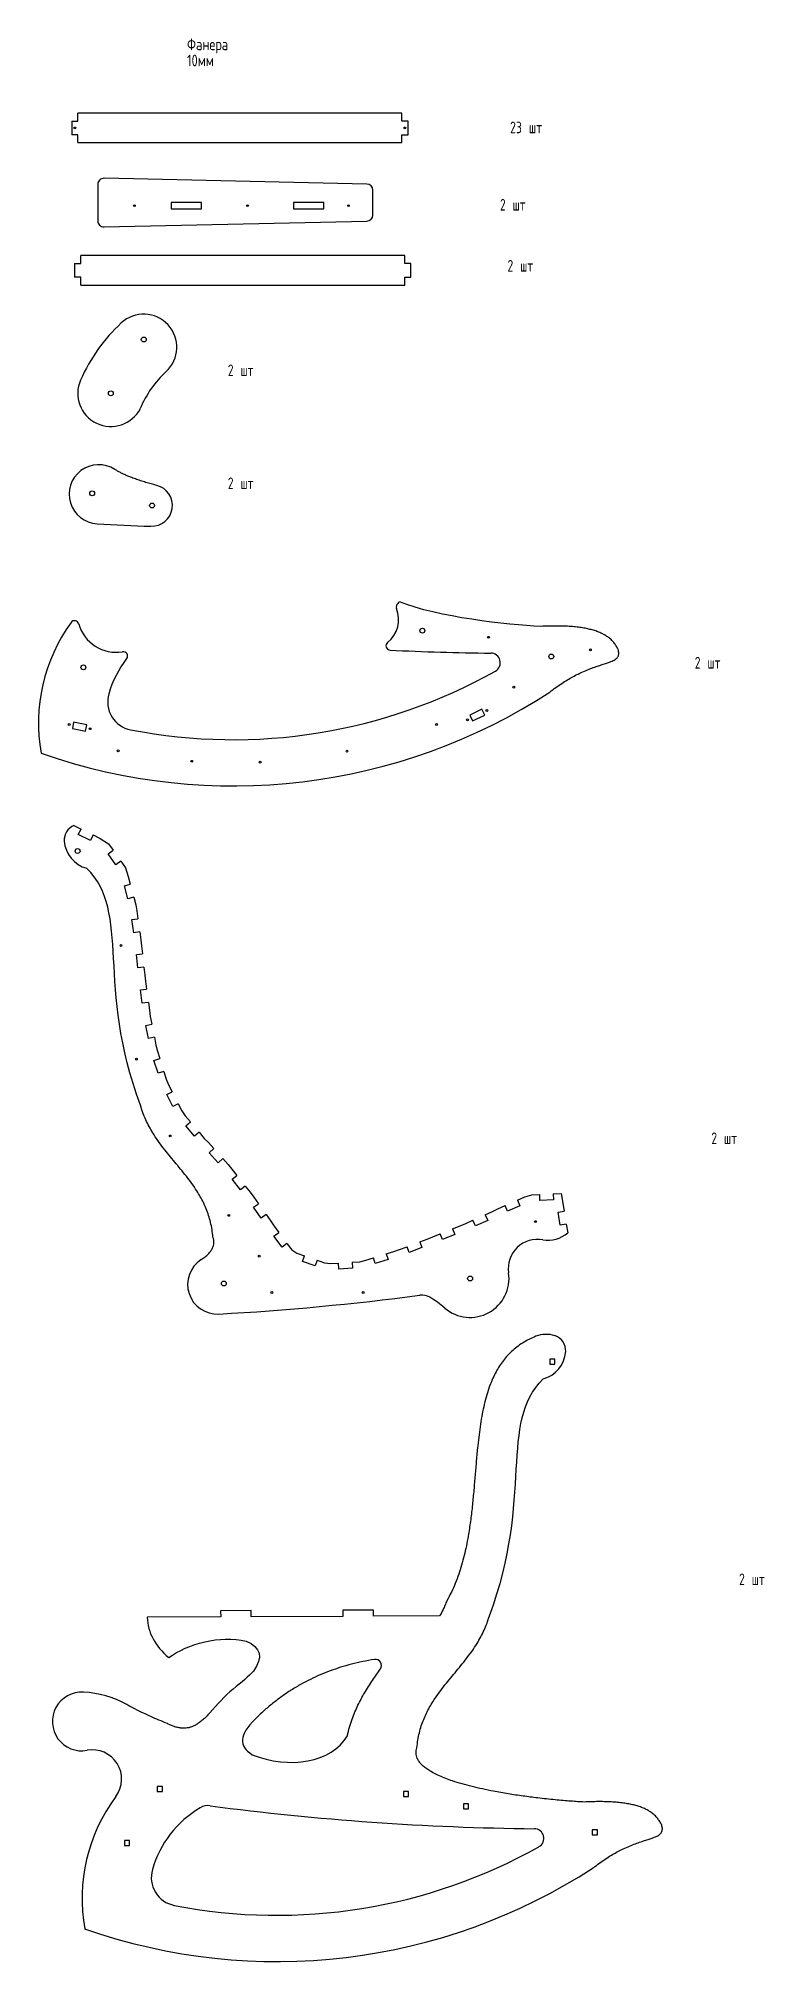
# Model space of a CAD drawing. Header units: millimetres. Extents: x -12 to 1175, y -1636 to 1510.
import ezdxf

# ---------------------------------------------------------------- set-up
doc = ezdxf.new("R2010")
doc.units = ezdxf.units.MM
doc.styles.add('SLDTEXTSTYLE0', font='TXT', dxfattribs={"width": 0.75, "bigfont": 'bigfont'})
doc.styles.add('SLDTEXTSTYLE1', font='TXT', dxfattribs={"width": 0.6875, "bigfont": 'bigfont'})
doc.styles.add('SLDTEXTSTYLE2', font='TXT', dxfattribs={"width": 0.7, "bigfont": 'bigfont'})

# ---------------------------------------------------------------- blocks, each defined once
blk = doc.blocks.new('SW_NOTE_0')
at = {"color": 0, "linetype": 'Continuous', "lineweight": 0, "char_height": 19.05, "attachment_point": 1, "style": 'SLDTEXTSTYLE0'}
for s, insert in [('\\M+18455\\M+18470\\M+1847E\\M+18475\\M+18482\\M+18470', (0, 24.6)), ('10\\M+1847D\\M+1847D', (0, -1.8))]:
    blk.add_mtext(s, dxfattribs=dict(at, insert=insert))

msp = doc.modelspace()

# ---------------------------------------------------------------- linework, layer by layer
at = {"color": 7, "linetype": 'Continuous', "lineweight": 25}
for p, q in [((51.9, 1374.1), (51.9, 1387.1)), ((581.9, 1387.1), (51.9, 1387.1)), ((581.9, 1374.1), (581.9, 1387.1)), ((41.9, 1374.1), (41.9, 1352.1)), ((41.9, 1374.1), (51.9, 1374.1)), ((591.9, 1374.1), (581.9, 1374.1)), ((591.9, 1352.1), (591.9, 1374.1)), ((51.9, 1352.1), (41.9, 1352.1)), ((51.9, 1339.1), (51.9, 1352.1)), ((51.9, 1339.1), (581.9, 1339.1)), ((581.9, 1352.1), (591.9, 1352.1)), ((581.9, 1339.1), (581.9, 1352.1)), ((84.4, 1270.7), (84.4, 1211.2)), ((524.7, 1271.2), (94.7, 1280.7)), ((534.4, 1220.7), (534.4, 1261.2)), ((204.4, 1241.2), (204.4, 1230.7)), ((254.4, 1241.2), (204.4, 1241.2)), ((204.4, 1230.7), (254.4, 1230.7)), ((254.4, 1230.7), (254.4, 1241.2)), ((404.4, 1241.2), (404.4, 1230.7)), ((454.4, 1241.2), (404.4, 1241.2)), ((404.4, 1230.7), (454.4, 1230.7)), ((454.4, 1230.7), (454.4, 1241.2)), ((94.7, 1201.2), (524.7, 1210.7)), ((46.7, 1141.2), (46.7, 1119.2)), ((46.7, 1141.2), (56.7, 1141.2)), ((56.7, 1141.2), (56.7, 1154.2)), ((586.7, 1154.2), (56.7, 1154.2)), ((586.7, 1141.2), (586.7, 1154.2)), ((596.7, 1141.2), (586.7, 1141.2)), ((596.7, 1119.2), (596.7, 1141.2)), ((56.7, 1119.2), (46.7, 1119.2)), ((56.7, 1106.2), (56.7, 1119.2)), ((56.7, 1106.2), (586.7, 1106.2)), ((586.7, 1119.2), (596.7, 1119.2)), ((586.7, 1106.2), (586.7, 1119.2)), ((712.7, 412.1), (692.9, 402.6)), ((717.3, 402.7), (712.7, 412.1)), ((45, 391.1), (42.9, 380.8)), ((42.9, 380.8), (64.5, 376.4)), ((66.6, 386.7), (45, 391.1)), ((64.5, 376.4), (66.6, 386.7)), ((692.9, 402.6), (697.4, 393.1)), ((697.4, 393.1), (717.3, 402.7)), ((45.5, 222), (57.1, 216.2)), ((52.7, 207.2), (57.1, 216.2)), ((72.4, 197.5), (52.7, 207.2)), ((76.8, 206.5), (72.4, 197.5)), ((76.8, 206.5), (88.5, 200.7)), ((88.5, 200.7), (102, 192.1)), ((102, 192.1), (109.5, 181.5)), ((101.3, 175.7), (109.5, 181.5)), ((114, 157.8), (101.3, 175.7)), ((122.2, 163.5), (114, 157.8)), ((122.2, 163.5), (129.7, 152.9)), ((128, 123.5), (137.7, 126.1)), ((129.7, 152.9), (134.3, 138.7)), ((134.3, 138.7), (137.7, 126.1)), ((133.6, 102.3), (128, 123.5)), ((143.3, 104.8), (133.6, 102.3)), ((143.3, 104.8), (146.6, 92.2)), ((140.3, 68.1), (150.2, 69.5)), ((143.4, 46.3), (140.3, 68.1)), ((146.6, 92.2), (148.4, 82.4)), ((148.4, 82.4), (150.2, 69.5)), ((153.3, 47.8), (143.4, 46.3)), ((153.3, 47.8), (155.1, 34.9)), ((155.1, 34.9), (156.2, 24.9)), ((147.7, 10.9), (157.7, 12)), ((150.2, -10.9), (147.7, 10.9)), ((156.2, 24.9), (157.7, 12)), ((160.1, -9.8), (150.2, -10.9)), ((160.1, -9.8), (161.6, -22.8)), ((161.6, -22.8), (162.6, -32.7)), ((154.4, -46.9), (164.3, -45.6)), ((157.3, -68.7), (154.4, -46.9)), ((162.6, -32.7), (164.3, -45.6)), ((167.2, -67.4), (157.3, -68.7)), ((167.2, -67.4), (168.9, -80.3)), ((168.9, -80.3), (170.4, -90.2)), ((170.4, -90.2), (172.9, -102.9)), ((163.1, -104.9), (172.9, -102.9)), ((167.4, -126.5), (163.1, -104.9)), ((177.2, -124.5), (167.4, -126.5)), ((177.2, -124.5), (179.7, -137.3)), ((179.7, -137.3), (182, -147)), ((182, -147), (185.9, -159.4)), ((176.4, -162.4), (185.9, -159.4)), ((183.1, -183.4), (176.4, -162.4)), ((192.6, -180.4), (183.1, -183.4)), ((192.6, -180.4), (196.5, -192.7)), ((196.5, -192.7), (200.2, -202)), ((197.3, -218.2), (206.1, -213.6)), ((207.3, -237.7), (197.3, -218.2)), ((200.2, -202), (206.1, -213.6)), ((216.2, -233.2), (207.3, -237.7)), ((216.2, -233.2), (222.2, -244.7)), ((222.2, -244.7), (227.7, -253.1)), ((227.7, -253.1), (236, -263)), ((228.3, -269.5), (236, -263)), ((242.5, -286.3), (228.3, -269.5)), ((250.1, -279.9), (242.5, -286.3)), ((250.1, -279.9), (258.5, -289.9)), ((258.5, -289.9), (265.7, -296.8)), ((265.7, -296.8), (274.3, -306.5)), ((266.9, -313.2), (274.3, -306.5)), ((281.5, -329.6), (266.9, -313.2)), ((289, -322.9), (281.5, -329.6)), ((289, -322.9), (297.6, -332.7)), ((297.6, -332.7), (304, -340.3)), ((304, -340.3), (312.1, -350.5)), ((304.2, -356.7), (312.1, -350.5)), ((317.8, -374), (304.2, -356.7)), ((325.7, -367.8), (317.8, -374)), ((325.7, -367.8), (333.7, -378)), ((333.7, -378), (339.7, -386.1)), ((339, -402.5), (347.2, -396.7)), ((351.7, -420.4), (339, -402.5)), ((339.7, -386.1), (347.2, -396.7)), ((730, -409.5), (738.8, -404.9)), ((738.8, -404.9), (750.8, -399.7)), ((754.8, -408.8), (750.8, -399.7)), ((774.9, -400), (754.8, -408.8)), ((770.9, -390.8), (782.8, -385.6)), ((770.9, -390.8), (774.9, -400)), ((782.8, -385.6), (794.3, -382.2)), ((794.3, -382.2), (807.3, -381.6)), ((807.7, -391.6), (807.3, -381.6)), ((829.7, -390.6), (807.7, -391.6)), ((829.3, -380.6), (842.3, -380.1)), ((829.3, -380.6), (829.7, -390.6)), ((837.3, -410.3), (847.1, -408.7)), ((842.3, -380.1), (847.1, -408.7)), ((359.9, -414.6), (351.7, -420.4)), ((359.9, -414.6), (367.4, -425.3)), ((367.4, -425.3), (372.9, -433.6)), ((372.9, -433.6), (380.7, -444)), ((664.9, -437.9), (677, -433)), ((664.9, -437.9), (668.6, -447.1)), ((677, -433), (686.2, -429.2)), ((686.2, -429.2), (698, -423.8)), ((702.2, -433), (698, -423.8)), ((722.2, -423.9), (702.2, -433)), ((718.1, -414.8), (730, -409.5)), ((718.1, -414.8), (722.2, -423.9)), ((841, -432), (837.3, -410.3)), ((850.8, -430.4), (841, -432)), ((850.8, -430.4), (853.2, -444.3)), ((372.7, -450), (380.7, -444)), ((385.9, -467.6), (372.7, -450)), ((393.9, -461.6), (385.9, -467.6)), ((393.9, -461.6), (401.7, -472)), ((568.8, -474.8), (578.2, -471.5)), ((578.2, -471.5), (590.4, -467)), ((593.9, -476.3), (590.4, -467)), ((614.5, -468.6), (593.9, -476.3)), ((611, -459.3), (623.2, -454.7)), ((611, -459.3), (614.5, -468.6)), ((623.2, -454.7), (632.5, -451)), ((632.5, -451), (644.5, -446.1)), ((648.3, -455.4), (644.5, -446.1)), ((668.6, -447.1), (648.3, -455.4)), ((401.7, -472), (410.1, -477.5)), ((410.1, -477.5), (422.4, -481.8)), ((419.1, -491.2), (422.4, -481.8)), ((439.8, -498.5), (419.1, -491.2)), ((443.1, -489), (439.8, -498.5)), ((443.1, -489), (455.4, -493.3)), ((455.4, -493.3), (465.3, -494.4)), ((465.3, -494.4), (478.3, -493.7)), ((478.9, -503.6), (478.3, -493.7)), ((500.9, -502.4), (478.9, -503.6)), ((500.3, -492.4), (513.3, -491.6)), ((500.3, -492.4), (500.9, -502.4)), ((513.3, -491.6), (522.9, -488.9)), ((522.9, -488.9), (535.3, -485.1)), ((538.2, -494.6), (535.3, -485.1)), ((559.3, -488.2), (538.2, -494.6)), ((556.3, -478.6), (568.8, -474.8)), ((556.3, -478.6), (559.3, -488.2)), ((832, -650.8), (823.7, -650.8)), ((823.7, -650.8), (823.7, -659.1)), ((823.7, -659.1), (832, -659.1)), ((832, -659.1), (832, -650.8)), ((335.4, -1062.4), (285.4, -1062.6)), ((285.4, -1062.6), (285.5, -1072.6)), ((335.5, -1072.4), (335.4, -1062.4)), ((535.4, -1061.6), (485.4, -1061.8)), ((485.4, -1061.8), (485.5, -1071.8)), ((535.5, -1071.6), (535.4, -1061.6)), ((285.5, -1072.6), (165.5, -1073.2)), ((485.5, -1071.8), (335.5, -1072.4)), ((643.6, -1071.1), (535.5, -1071.6)), ((190.1, -1350), (181.8, -1350)), ((181.8, -1350), (181.8, -1358.3)), ((190.1, -1358.3), (190.1, -1350)), ((181.8, -1358.3), (190.1, -1358.3)), ((592.9, -1358.4), (584.6, -1358.4)), ((584.6, -1358.4), (584.6, -1366.7)), ((584.6, -1366.7), (592.9, -1366.7)), ((592.9, -1366.7), (592.9, -1358.4)), ((690.8, -1378.3), (682.5, -1378.3)), ((682.5, -1378.3), (682.5, -1386.6)), ((690.8, -1386.6), (690.8, -1378.3)), ((682.5, -1386.6), (690.8, -1386.6)), ((136.4, -1438.2), (128.1, -1438.2)), ((128.1, -1438.2), (128.1, -1446.5)), ((128.1, -1446.5), (136.4, -1446.5)), ((136.4, -1446.5), (136.4, -1438.2)), ((901.6, -1420.7), (893.3, -1420.7)), ((893.3, -1420.7), (893.3, -1429)), ((893.3, -1429), (901.6, -1429)), ((901.6, -1429), (901.6, -1420.7))]:
    msp.add_line(p, q, dxfattribs=at)
for centre, radius in [((46.9, 1363.1), 1.5), ((586.9, 1363.1), 1.5), ((144.4, 1236), 1.5), ((329.4, 1236), 1.5), ((494.4, 1236), 1.5), ((159.7, 1017.1), 4), ((105.9, 928.9), 4), ((75.3, 765.4), 4), ((173.3, 745.5), 4), ((615.4, 540.7), 4), ((723.5, 529.9), 1.5), ((890.2, 509.4), 1.5), ((61, 480.8), 4), ((826.2, 498.4), 4), ((764.8, 448.2), 1.5), ((720.8, 410.2), 1.5), ((37.6, 387.2), 1.5), ((71.9, 380.3), 1.5), ((638.5, 387.3), 1.5), ((689.3, 395), 1.5), ((117.9, 344.2), 1.5), ((238.1, 327.1), 1.5), ((349.9, 325.6), 1.5), ((492.1, 343.7), 1.5), ((51.5, 180.2), 4), ((122.5, 25.6), 1.5), ((147.7, -160.3), 1.5), ((203.1, -285.9), 1.5), ((298.7, -415.8), 1.5), ((800.3, -426), 1.5), ((348.6, -482.5), 1.5), ((290.7, -527.3), 4), ((693.4, -519), 4), ((369.2, -542), 1.5), ((518.5, -542), 1.5)]:
    msp.add_circle(centre, radius, dxfattribs=at)
for centre, radius, start, end in [((94.4, 1270.7), 10, 88.727, 180), ((524.4, 1261.2), 10, 0, 88.727), ((94.4, 1211.2), 10, 180, 271.273), ((524.4, 1220.7), 10, 271.273, 0), ((313.8, 837.4), 281.3, 132.7225, 156.2428), ((159.7, 1004.3), 54.1, 312.7225, 132.7225), ((105.9, 928.9), 54.2, 156.2428, 332.8238), ((313.8, 837.4), 173.1, 132.7225, 157.3131), ((86.1, 763.9), 48.4, 57.2377, 266.7825), ((172.7, 745.5), 33.9, 267.9216, 75.7899), ((332.4, 5145.4), 4436.8, 266.7825, 267.9216), ((528.2, 559.1), 48.4, 308.6738, 21.8737), ((579.6, 579.8), 7, 126.9277, 201.8737), ((640.9, 534.3), 83.1, 139.609, 142.0337), ((268.8, 389.3), 281.3, 144.115, 190.0338), ((46.6, 550.1), 7, 15.5034, 144.115), ((114.7, 569), 63.7, 195.5034, 279.4086), ((126.3, 499.3), 7, 322.3618, 99.4086), ((562.8, 515.9), 7, 128.6738, 267.2608), ((774.5, 4940.6), 4436.8, 267.2608, 269.3894), ((727.1, 488.4), 15.7, 299.3561, 89.3894), ((268.8, 389.3), 173.1, 142.3618, 163.9632), ((306.2, 1236.8), 874.4, 258.9293, 299.3561), ((306.2, 1236.8), 950, 250.6768, 303.0106), ((147.2, 424.3), 46.5, 163.9632, 258.9293), ((55.2, 198.3), 25.6, 112.3311, 184.1235), ((79.6, 200.3), 50.1, 184.3262, 254.8201), ((803.7, -502.7), 47.8, 79.5258, 188.3812), ((821.1, -408.5), 48, 259.5258, 311.908), ((279.9, -528.9), 48.4, 122.7624, 273.2175), ((693.4, -519), 63.7, 229.3783, 8.3812), ((33.6, 3852.6), 4436.8, 273.2175, 277.4787), ((614.4, -571.7), 25.6, 59.3888, 97.4787), ((539.3, -698.7), 173.1, 49.3783, 59.3888), ((818, -656.4), 46, 72.1621, 111.4833), ((824.3, -636.8), 25.5, 355.7739, 72.1621), ((799.9, -635), 50, 285.0797, 355.7739), ((538.6, -1152.1), 10, 325.7711, 99.166), ((58.3, -1243.7), 48, 86.8515, 280.4742), ((51.8, -1362), 166.5, 61.2606, 86.8515), ((75.7, -1337.9), 47.8, 323.4612, 100.4742), ((340.1, -1533.9), 281.3, 143.4612, 190.0338), ((265, -1406.9), 25.6, 82.5213, 120.6112), ((845.8, 3017.4), 4436.8, 262.5213, 269.3894), ((340.1, -1533.9), 173.1, 120.6112, 163.9632), ((798.4, -1434.8), 15.7, 299.3561, 89.3894), ((377.4, -686.4), 874.4, 258.9293, 299.3561), ((377.4, -686.4), 950, 250.6768, 303.0106), ((218.5, -1498.9), 46.5, 163.9632, 258.9293)]:
    msp.add_arc(centre, radius, start, end, dxfattribs=at)
for points, knots in [([(181.1, 778.4), (178, 779.2), (171.9, 780.8), (162.9, 783.3), (154.3, 786), (146.1, 788.8), (138.8, 791.5), (132.4, 794.1), (126.9, 796.6), (121.7, 799.2), (116.8, 801.8), (113.8, 803.7), (112.3, 804.6)], [0, 0, 0, 0, 0.129679, 0.255874, 0.378123, 0.495984, 0.609038, 0.694244, 0.776076, 0.854387, 0.929057, 1, 1, 1, 1]), ([(935.5, 510.3), (934.5, 512.2), (932.5, 516), (928.6, 521.3), (924, 526.3), (918.8, 530.5), (913.2, 534), (907.3, 537.1), (900.6, 539.7), (893.3, 542), (885.5, 543.9), (877.2, 545.4), (868.1, 546.7), (858.1, 547.6), (847.2, 548.2), (835.3, 548.4), (822.3, 548.3), (813.4, 547.9), (808.8, 547.7)], [0, 0, 0, 0, 0.045654, 0.092174, 0.1405588, 0.1920672, 0.2356754, 0.2828384, 0.3343025, 0.3907995, 0.4460772, 0.5064197, 0.5722953, 0.6441559, 0.7224381, 0.8075664, 0.8999527, 1, 1, 1, 1]), ([(823.7, 440.1), (827, 442.7), (833.4, 447.7), (843, 454.4), (852.3, 460.3), (861.3, 465.4), (870.6, 470.2), (880.3, 474.6), (890.1, 478.6), (899.2, 481.8), (907.4, 484.5), (914.6, 486.9), (920.6, 488.9), (925.4, 490.8), (929, 492.5), (931.9, 494.4), (934, 496.3), (935.5, 498.5), (936.4, 501), (936.7, 503.8), (936.4, 506.9), (935.8, 509.1), (935.5, 510.3)], [0, 0, 0, 0, 0.089944, 0.17417, 0.253034, 0.326848, 0.395883, 0.47942, 0.55552, 0.624436, 0.686307, 0.741194, 0.789135, 0.822007, 0.850839, 0.876031, 0.895414, 0.91357, 0.931739, 0.951346, 0.973735, 1, 1, 1, 1]), ([(272.9, -451.5), (272.5, -447.3), (271.6, -439.1), (269.1, -427.1), (265.9, -415.8), (262, -405.1), (257.5, -394.9), (252.3, -385.2), (246, -374.7), (238.4, -363.5), (229.4, -351.7), (220.1, -340.1), (210.5, -328.7), (201, -317.2), (191.6, -305.5), (182.7, -293.4), (174.9, -281.7), (168.4, -270.3), (162.9, -259.3), (158.1, -247.8), (155.6, -239.7), (154.4, -235.6)], [0, 0, 0, 0, 0.050856, 0.099458, 0.146289, 0.191783, 0.236315, 0.280196, 0.323673, 0.383119, 0.44246, 0.501861, 0.561388, 0.62106, 0.680904, 0.741004, 0.801558, 0.849684, 0.89856, 0.948525, 1, 1, 1, 1]), ([(253.7, -488.2), (255.8, -486.7), (259.9, -484), (265.2, -479.3), (269.4, -474.4), (272.3, -469.5), (273.9, -464.9), (274.5, -460.5), (274.2, -456), (273.4, -453), (272.9, -451.5)], [0, 0, 0, 0, 0.17152, 0.327878, 0.470285, 0.601338, 0.699249, 0.795888, 0.894862, 1, 1, 1, 1]), ([(801.1, -613.5), (797.3, -615.2), (789.7, -618.4), (779.2, -624.4), (769.6, -631), (760.9, -638.5), (753.1, -646.6), (746.1, -655.2), (739.9, -664.4), (734.4, -674.2), (729, -685.5), (723.9, -698.6), (719.3, -713.4), (715.5, -729), (712.2, -745.1), (709.6, -761.8), (707.4, -779), (705.3, -798.4), (703.3, -820.1), (701.4, -843.9), (699.3, -868.1), (697, -892.3), (694.1, -916.5), (690.9, -937.9), (687.4, -956.5), (683.8, -972.3), (679.7, -987.8), (674.9, -1002.9), (669.3, -1017.8), (663, -1032.2), (658, -1041.4), (655.5, -1046.1)], [0, 0, 0, 0, 0.026475, 0.051826, 0.07634, 0.100292, 0.12394, 0.14709, 0.170353, 0.193882, 0.217796, 0.24957, 0.282267, 0.315944, 0.350604, 0.386208, 0.422683, 0.459934, 0.50959, 0.5601, 0.611174, 0.662524, 0.713881, 0.765011, 0.799225, 0.833217, 0.866966, 0.900476, 0.933775, 0.96692, 1, 1, 1, 1]), ([(655.5, -1046.1), (654.5, -1048.5), (652.5, -1053.4), (648.7, -1061.9), (645.5, -1067.6), (643.6, -1071.1)], [0, 0, 0, 0, 0.289074, 0.570444, 1, 1, 1, 1]), ([(606.5, -1286.7), (606.9, -1282.5), (607.8, -1274.3), (610.3, -1262.3), (613.4, -1251), (617.4, -1240.3), (621.9, -1230.1), (627.1, -1220.4), (633.4, -1209.9), (641, -1198.7), (650, -1186.9), (659.3, -1175.3), (668.9, -1163.9), (678.4, -1152.4), (687.7, -1140.7), (696.7, -1128.6), (704.5, -1116.9), (711, -1105.5), (716.5, -1094.5), (721.3, -1083), (723.8, -1074.9), (725, -1070.8)], [0, 0, 0, 0, 0.050856, 0.099458, 0.146289, 0.191783, 0.236315, 0.280196, 0.323673, 0.383119, 0.44246, 0.501861, 0.561388, 0.62106, 0.680903, 0.741004, 0.801558, 0.849684, 0.89856, 0.948525, 1, 1, 1, 1]), ([(537, -1142.2), (530.6, -1143.3), (518, -1145.5), (499.5, -1149.9), (481.7, -1154.9), (464.6, -1160.7), (448.1, -1167.3), (432.3, -1174.6), (416.5, -1182.9), (400.9, -1192.2), (385.3, -1202.8), (370.4, -1214.1), (355.9, -1226.3), (346.8, -1235), (342.2, -1239.4)], [0, 0, 0, 0, 0.088117, 0.173698, 0.257062, 0.338538, 0.418454, 0.497138, 0.574915, 0.659799, 0.744376, 0.829032, 0.914129, 1, 1, 1, 1]), ([(492.7, -1267.1), (493.8, -1262.4), (496.1, -1253.3), (500.3, -1240.3), (504.9, -1228.3), (509.9, -1217.2), (515.1, -1206.9), (520.9, -1196.7), (527.1, -1186.7), (533.8, -1176.7), (540.4, -1167.1), (544.7, -1160.8), (546.9, -1157.7)], [0, 0, 0, 0, 0.118126, 0.228736, 0.33283, 0.431326, 0.525055, 0.614747, 0.716124, 0.813645, 0.908049, 1, 1, 1, 1]), ([(198.4, -1247.2), (193.7, -1245.3), (184.7, -1241.6), (171.7, -1235.8), (158.6, -1229.8), (145.3, -1223.3), (136.3, -1218.5), (131.8, -1216.1)], [0, 0, 0, 0, 0.204314, 0.397564, 0.582383, 0.793, 1, 1, 1, 1]), ([(267.7, -1229.6), (265.7, -1231.7), (262.1, -1235.8), (256.4, -1241.1), (251, -1245.4), (245.8, -1248.9), (240.7, -1251.5), (235.7, -1253.3), (230.9, -1254.4), (225.8, -1254.9), (220.4, -1254.6), (214.8, -1253.6), (209.3, -1251.9), (203.8, -1249.8), (200.2, -1248.1), (198.4, -1247.2)], [0, 0, 0, 0, 0.109229, 0.206971, 0.294569, 0.373448, 0.445105, 0.511086, 0.572922, 0.632052, 0.70444, 0.776465, 0.849382, 0.923835, 1, 1, 1, 1]), ([(625.7, -1323.4), (623.6, -1321.9), (619.5, -1319.2), (614.2, -1314.5), (610, -1309.6), (607.1, -1304.7), (605.5, -1300.1), (604.9, -1295.7), (605.2, -1291.2), (606, -1288.2), (606.5, -1286.7)], [0, 0, 0, 0, 0.1715199, 0.3278779, 0.4702846, 0.6013369, 0.6992479, 0.7958875, 0.8948622, 1, 1, 1, 1]), ([(880, -1375.5), (876.6, -1375.3), (869.3, -1374.9), (857.8, -1374.1), (845.4, -1373.1), (832.1, -1371.9), (818.1, -1370.5), (800.7, -1368.5), (779.8, -1365.8), (755.8, -1362.2), (733.7, -1358.3), (714, -1354.2), (696.8, -1350.3), (680.5, -1345.9), (666.1, -1341.5), (653.8, -1337.1), (643.5, -1332.9), (634.1, -1328.4), (628.4, -1325), (625.7, -1323.4)], [0, 0, 0, 0, 0.039719, 0.083779, 0.131652, 0.18281, 0.236727, 0.292876, 0.384362, 0.478049, 0.571941, 0.64131, 0.708876, 0.773848, 0.83547, 0.881075, 0.923865, 0.963572, 1, 1, 1, 1]), ([(1006.8, -1412.9), (1005.8, -1411), (1003.7, -1407.2), (999.9, -1401.9), (995.2, -1396.9), (990, -1392.7), (984.4, -1389.1), (978.5, -1386.1), (971.8, -1383.4), (964.6, -1381.2), (956.8, -1379.3), (948.5, -1377.7), (939.4, -1376.5), (929.4, -1375.6), (918.4, -1375), (906.5, -1374.8), (893.6, -1374.9), (884.7, -1375.3), (880, -1375.5)], [0, 0, 0, 0, 0.045654, 0.092174, 0.1405588, 0.1920672, 0.2356754, 0.2828384, 0.3343025, 0.3907995, 0.4460772, 0.5064197, 0.5722953, 0.6441559, 0.7224381, 0.8075664, 0.8999527, 1, 1, 1, 1]), ([(895, -1483.1), (898.3, -1480.5), (904.6, -1475.5), (914.3, -1468.8), (923.6, -1462.9), (932.6, -1457.8), (941.9, -1453), (951.6, -1448.6), (961.4, -1444.6), (970.4, -1441.4), (978.6, -1438.6), (985.9, -1436.3), (991.9, -1434.3), (996.6, -1432.4), (1000.3, -1430.7), (1003.2, -1428.8), (1005.3, -1426.8), (1006.8, -1424.7), (1007.7, -1422.2), (1008, -1419.4), (1007.7, -1416.3), (1007.1, -1414.1), (1006.8, -1412.9)], [0, 0, 0, 0, 0.089944, 0.17417, 0.253034, 0.326848, 0.395883, 0.47942, 0.55552, 0.624436, 0.686307, 0.741194, 0.789135, 0.822007, 0.850839, 0.876031, 0.895414, 0.91357, 0.931739, 0.951346, 0.973735, 1, 1, 1, 1])]:
    msp.add_open_spline(points, degree=3, knots=knots, dxfattribs=at)
for points in [[(808.8, 547.7), (754.2, 550.4), (640.4, 562.4), (577.7, 588.1)], [(154.4, -235.6), (81.1, -40.9), (139.6, 80), (66.5, 151.9)], [(725, -1070.8), (798.3, -876.1), (739.8, -755.2), (812.9, -683.3)], [(165.5, -1073.2), (166.3, -1098.2), (178, -1120.2), (200.6, -1139.2)], [(200.6, -1139.2), (232.1, -1116.3), (283.7, -1102.2), (327.4, -1112.3)], [(327.4, -1112.3), (350.5, -1122.1), (356, -1139.2), (339, -1161.2)], [(339, -1161.2), (331.9, -1170.3), (319.8, -1178.9), (305.8, -1191)], [(305.8, -1191), (292.2, -1202.3), (279.7, -1215.7), (267.7, -1229.6)], [(342.2, -1239.4), (315.3, -1266.9), (314.6, -1283), (336.9, -1298)], [(336.9, -1298), (397.5, -1322.2), (467.3, -1311.6), (492.7, -1267.1)]]:
    msp.add_open_spline(points, degree=3, dxfattribs=at)

# ---------------------------------------------------------------- block references
at = {"color": 7, "linetype": 'Continuous', "lineweight": 0}
msp.add_blockref('SW_NOTE_0', (230.4, 1484.8), dxfattribs=at)

# ---------------------------------------------------------------- texts
at = {"color": 7, "linetype": 'Continuous', "lineweight": 0, "char_height": 19.05, "attachment_point": 1}
for s, insert, style in [('23 \\M+1848A\\M+18484', (758.8, 1373.5), 'SLDTEXTSTYLE2'), ('2 \\M+1848A\\M+18484', (742.3, 1247), 'SLDTEXTSTYLE1'), ('2 \\M+1848A\\M+18484', (754.6, 1147.2), 'SLDTEXTSTYLE1'), ('2 \\M+1848A\\M+18484', (297.2, 976.2), 'SLDTEXTSTYLE1'), ('2 \\M+1848A\\M+18484', (297.2, 791.4), 'SLDTEXTSTYLE1'), ('2 \\M+1848A\\M+18484', (1060.9, 497.8), 'SLDTEXTSTYLE1'), ('2 \\M+1848A\\M+18484', (1088, -280.1), 'SLDTEXTSTYLE1'), ('2 \\M+1848A\\M+18484', (1133.4, -1001.6), 'SLDTEXTSTYLE1')]:
    msp.add_mtext(s, dxfattribs=dict(at, insert=insert, style=style))

doc.saveas('drawing.dxf')
